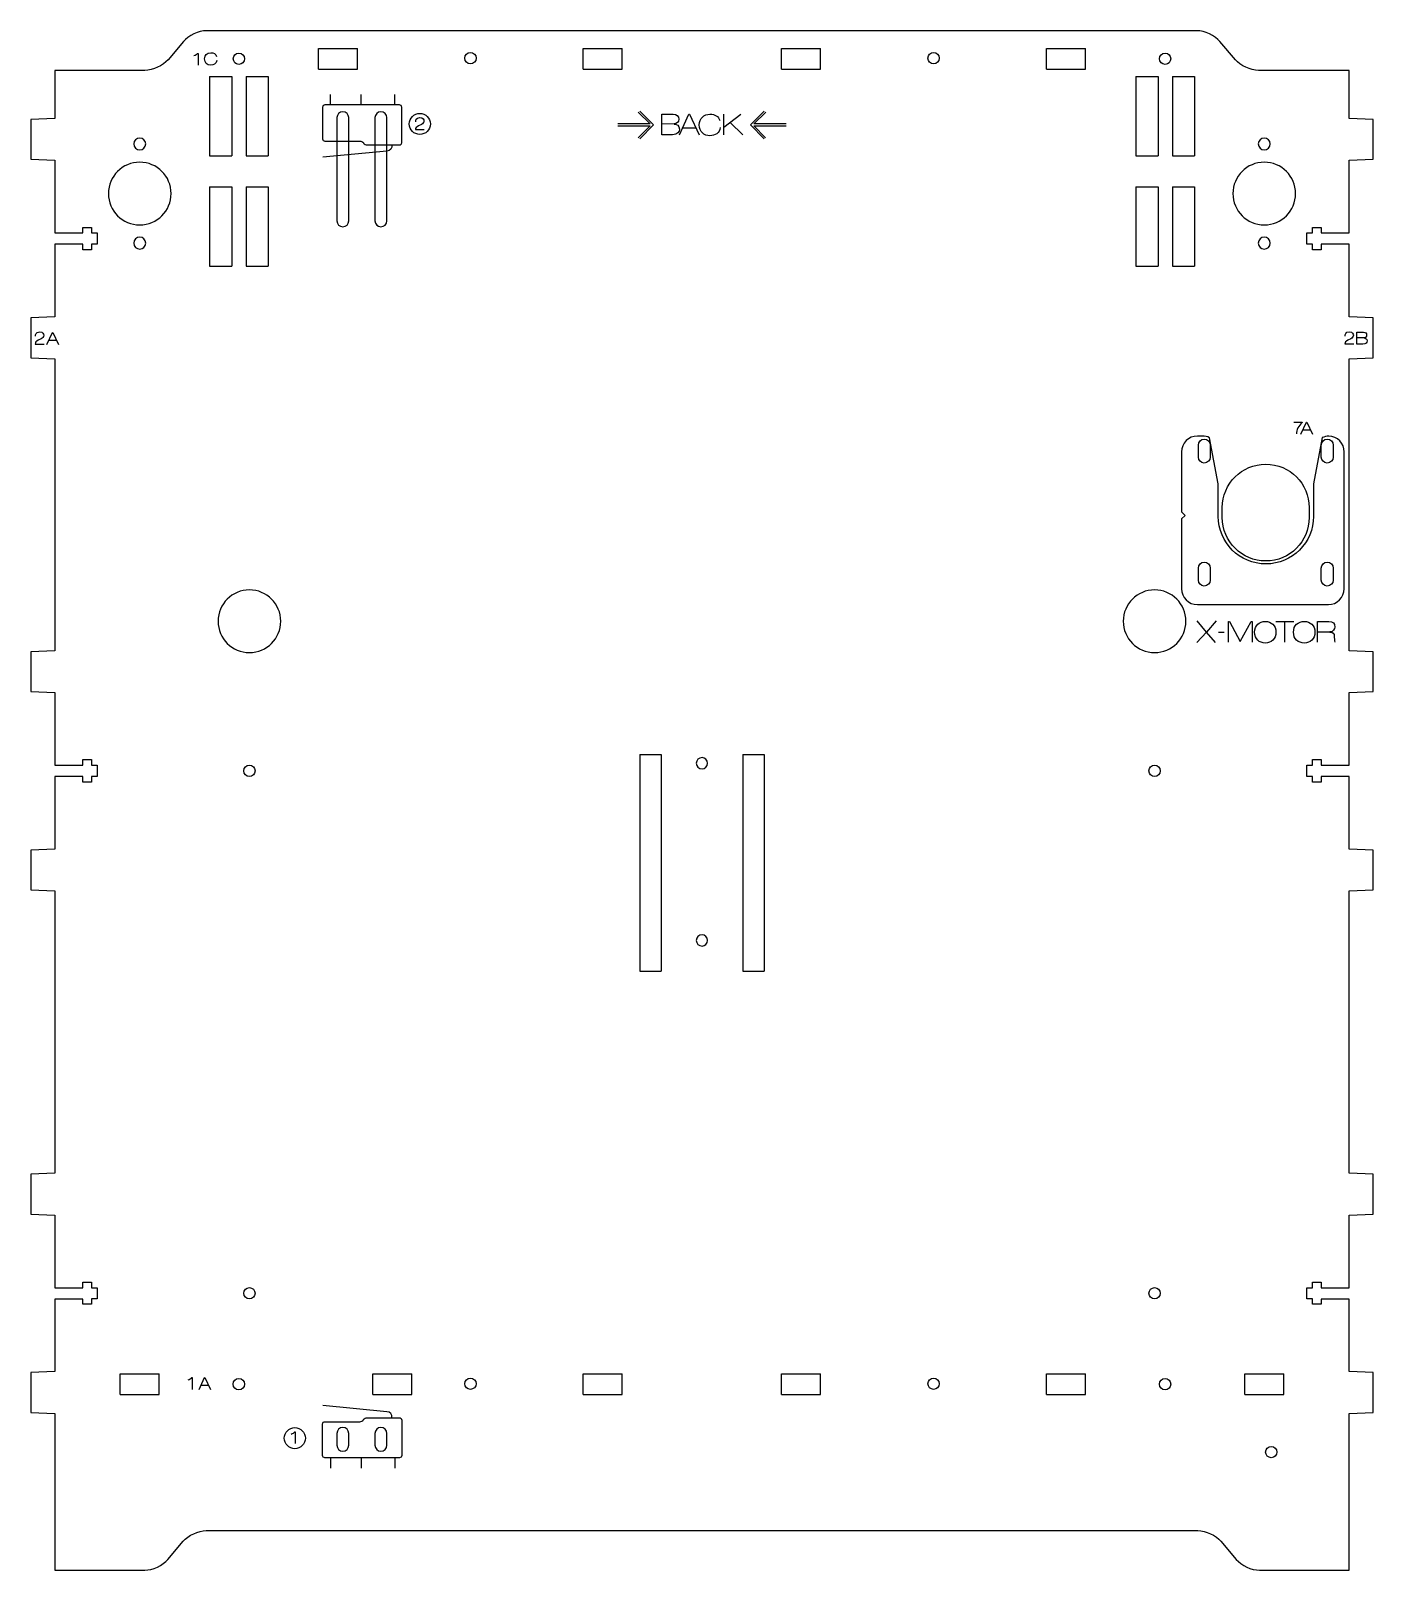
# Model space of a CAD drawing. Header units: millimetres. Extents: x -1134 to -106, y -482 to -94.
# Drawn here: x -794.8 to -456.3, y -481.7 to -93.7 of the extents above; entities that cross this region are included whole.
import ezdxf

# ---------------------------------------------------------------- set-up
doc = ezdxf.new("R2010")
doc.units = ezdxf.units.MM
doc.layers.add('CUTS', color=1, linetype='Continuous', true_color=0xff0000)
doc.layers.add('TEXT', color=5, linetype='Continuous', true_color=0x0000ff)

msp = doc.modelspace()

# ---------------------------------------------------------------- linework, layer by layer
at = {"layer": 'CUTS', "color": 1, "lineweight": 25, "true_color": 0xff0000}
for p, q in [((-722.25, -103.33), (-722.25, -98.13)), ((-722.25, -98.13), (-712.41, -98.13)), ((-712.41, -103.33), (-712.41, -98.13)), ((-655.5, -103.32), (-655.5, -98.12)), ((-655.5, -98.12), (-645.65, -98.12)), ((-645.65, -103.32), (-645.65, -98.12)), ((-605.5, -103.32), (-605.5, -98.12)), ((-605.5, -98.12), (-595.65, -98.12)), ((-595.65, -103.32), (-595.65, -98.12)), ((-538.71, -103.33), (-538.71, -98.13)), ((-538.71, -98.13), (-528.87, -98.13)), ((-528.87, -103.33), (-528.87, -98.13)), ((-722.25, -103.33), (-712.41, -103.33)), ((-655.5, -103.32), (-645.65, -103.32)), ((-605.5, -103.32), (-595.65, -103.32)), ((-538.71, -103.33), (-528.87, -103.33)), ((-749.7, -105.22), (-744.1, -105.22)), ((-749.7, -105.22), (-749.7, -125.22)), ((-744.1, -105.22), (-744.1, -125.22)), ((-740.5, -105.22), (-734.9, -105.22)), ((-740.5, -105.22), (-740.5, -125.22)), ((-734.9, -105.22), (-734.9, -125.22)), ((-516.16, -105.22), (-510.56, -105.22)), ((-516.16, -105.22), (-516.16, -125.22)), ((-510.56, -105.22), (-510.56, -125.22)), ((-506.96, -105.22), (-501.36, -105.22)), ((-506.96, -105.22), (-506.96, -125.22)), ((-501.36, -105.22), (-501.36, -125.22)), ((-749.7, -125.22), (-744.1, -125.22)), ((-740.5, -125.22), (-734.9, -125.22)), ((-516.16, -125.22), (-510.56, -125.22)), ((-506.96, -125.22), (-501.36, -125.22)), ((-749.7, -133.01), (-744.1, -133.01)), ((-749.7, -133.01), (-749.7, -153.01)), ((-744.1, -133.01), (-744.1, -153.01)), ((-740.5, -133.01), (-740.5, -153.01)), ((-740.5, -133.01), (-734.9, -133.01)), ((-734.9, -133.01), (-734.9, -153.01)), ((-516.16, -133.01), (-510.56, -133.01)), ((-516.16, -133.01), (-516.16, -153.01)), ((-510.56, -133.01), (-510.56, -153.01)), ((-506.96, -133.01), (-501.36, -133.01)), ((-506.96, -133.01), (-506.96, -153.01)), ((-501.36, -133.01), (-501.36, -153.01)), ((-749.7, -153.01), (-744.1, -153.01)), ((-740.5, -153.01), (-734.9, -153.01)), ((-516.16, -153.01), (-510.56, -153.01)), ((-506.96, -153.01), (-501.36, -153.01)), ((-641.26, -276.1), (-635.86, -276.1)), ((-641.26, -276.1), (-641.26, -330.69)), ((-635.86, -276.1), (-635.86, -330.69)), ((-615.26, -276.1), (-609.86, -276.1)), ((-615.26, -276.1), (-615.26, -330.69)), ((-609.86, -276.1), (-609.86, -330.69)), ((-641.26, -330.69), (-635.86, -330.69)), ((-615.26, -330.69), (-609.86, -330.69)), ((-772.26, -437.43), (-772.26, -432.23)), ((-772.26, -432.23), (-762.41, -432.23)), ((-762.41, -437.43), (-762.41, -432.23)), ((-708.54, -437.43), (-708.54, -432.23)), ((-708.54, -432.23), (-698.69, -432.23)), ((-698.69, -437.43), (-698.69, -432.23)), ((-655.5, -437.43), (-655.5, -432.23)), ((-655.5, -432.23), (-645.65, -432.23)), ((-645.65, -437.43), (-645.65, -432.23)), ((-605.5, -437.43), (-605.5, -432.23)), ((-605.5, -432.23), (-595.65, -432.23)), ((-595.65, -437.43), (-595.65, -432.23)), ((-538.72, -437.43), (-538.72, -432.23)), ((-538.72, -432.23), (-528.87, -432.23)), ((-528.87, -437.43), (-528.87, -432.23)), ((-488.72, -437.43), (-488.72, -432.23)), ((-488.72, -432.23), (-478.87, -432.23)), ((-478.87, -437.43), (-478.87, -432.23)), ((-772.26, -437.43), (-762.41, -437.43)), ((-708.54, -437.43), (-698.69, -437.43)), ((-655.5, -437.43), (-645.65, -437.43)), ((-605.5, -437.43), (-595.65, -437.43)), ((-538.72, -437.43), (-528.87, -437.43)), ((-488.72, -437.43), (-478.87, -437.43))]:
    msp.add_line(p, q, dxfattribs=at)
for points in [[(-756.33, -96.39), (-760.19, -100.98)], [(-500.77, -93.68), (-750.52, -93.68)], [(-491.09, -100.98), (-494.96, -96.39)], [(-766, -103.68), (-788.7, -103.68), (-788.7, -115.78), (-794.79, -116.03), (-794.79, -126.07), (-788.7, -126.32), (-788.7, -144.63), (-781.68, -144.63), (-781.68, -143.23), (-779.48, -143.23), (-779.48, -144.63), (-778.04, -144.63), (-778.04, -147.49), (-779.48, -147.49), (-779.48, -148.89), (-781.68, -148.89), (-781.68, -147.49), (-788.7, -147.49), (-788.7, -165.75), (-794.79, -166), (-794.79, -176.09), (-788.7, -176.34), (-788.7, -249.95), (-794.79, -250.2), (-794.79, -260.25), (-788.7, -260.5), (-788.7, -278.79), (-781.68, -278.79), (-781.68, -277.39), (-779.48, -277.39), (-779.48, -278.79), (-778.04, -278.79), (-778.04, -281.66), (-779.48, -281.66), (-779.48, -283.06), (-781.68, -283.06), (-781.68, -281.66), (-788.7, -281.66), (-788.7, -299.97), (-794.79, -300.22), (-794.79, -310.26), (-788.7, -310.51), (-788.7, -381.68), (-794.79, -381.93), (-794.79, -391.99), (-788.7, -392.24), (-788.7, -410.53), (-781.68, -410.53), (-781.68, -409.13), (-779.48, -409.13), (-779.48, -410.53), (-778.04, -410.53), (-778.04, -413.3), (-779.48, -413.3), (-779.48, -414.7), (-781.68, -414.7), (-781.68, -413.37), (-788.7, -413.37), (-788.7, -431.68), (-794.79, -431.93), (-794.79, -441.98), (-788.7, -442.23), (-788.7, -481.73), (-766.04, -481.73)], [(-462.42, -481.73), (-462.42, -442.23), (-456.33, -441.98), (-456.33, -431.93), (-462.42, -431.68), (-462.42, -413.37), (-469.44, -413.37), (-469.44, -414.7), (-471.64, -414.7), (-471.64, -413.3), (-473.08, -413.3), (-473.08, -410.53), (-471.64, -410.53), (-471.64, -409.13), (-469.44, -409.13), (-469.44, -410.53), (-462.42, -410.53), (-462.42, -392.24), (-456.33, -391.99), (-456.33, -381.93), (-462.42, -381.68), (-462.42, -310.51), (-456.33, -310.26), (-456.33, -300.22), (-462.42, -299.97), (-462.42, -281.66), (-469.44, -281.66), (-469.44, -283.06), (-471.64, -283.06), (-471.64, -281.66), (-473.08, -281.66), (-473.08, -278.79), (-471.64, -278.79), (-471.64, -277.39), (-469.44, -277.39), (-469.44, -278.79), (-462.42, -278.79), (-462.42, -260.5), (-456.33, -260.25), (-456.33, -250.2), (-462.42, -249.95), (-462.42, -176.34), (-456.33, -176.09), (-456.33, -166), (-462.42, -165.75), (-462.42, -147.49), (-469.44, -147.49), (-469.44, -148.89), (-471.64, -148.89), (-471.64, -147.49), (-473.08, -147.49), (-473.08, -144.63), (-471.64, -144.63), (-471.64, -143.23), (-469.44, -143.23), (-469.44, -144.63), (-462.42, -144.63), (-462.42, -126.32), (-456.33, -126.07), (-456.33, -116.03), (-462.42, -115.78), (-462.42, -103.68), (-485.28, -103.68)], [(-717.62, -115.58), (-717.62, -141.58)], [(-714.62, -141.58), (-714.62, -115.58), (-714.62, -115.58)], [(-708.02, -115.58), (-708.02, -141.58)], [(-705.02, -141.58), (-705.02, -115.58), (-705.02, -115.58)], [(-500.42, -201.14), (-500.42, -198.13)], [(-497.42, -198.13), (-497.42, -201.14), (-497.42, -201.14)], [(-469.42, -201.14), (-469.42, -198.13)], [(-466.42, -198.13), (-466.42, -201.14), (-466.42, -201.14)], [(-494.37, -216.38), (-494.37, -213.88)], [(-472.47, -213.88), (-472.47, -216.38), (-472.47, -216.38)], [(-500.42, -232.14), (-500.42, -229.13)], [(-497.42, -229.13), (-497.42, -232.14), (-497.42, -232.14)], [(-469.42, -232.14), (-469.42, -229.13)], [(-466.42, -229.13), (-466.42, -232.14), (-466.42, -232.14)], [(-717.62, -447.23), (-717.62, -450.23)], [(-714.62, -450.23), (-714.62, -447.23), (-714.62, -447.23)], [(-708.02, -447.23), (-708.02, -450.23)], [(-705.02, -450.23), (-705.02, -447.23), (-705.02, -447.23)], [(-750.55, -471.73), (-500.52, -471.73)], [(-760.23, -479.03), (-756.36, -474.43)], [(-494.71, -474.43), (-490.85, -479.03)], [(-485.03, -481.73), (-462.42, -481.73), (-462.42, -481.73)]]:
    msp.add_lwpolyline(points, dxfattribs=at)
for points in [[(-750.52, -93.68), (-752.46, -93.68), (-755.08, -94.9), (-756.33, -96.39)], [(-494.96, -96.39), (-496.21, -94.9), (-498.82, -93.68), (-500.77, -93.68)], [(-743.75, -100.73), (-743.75, -99.94), (-743.12, -99.3), (-742.33, -99.3)], [(-742.33, -102.15), (-743.12, -102.15), (-743.75, -101.51), (-743.75, -100.73)], [(-742.33, -99.3), (-741.54, -99.3), (-740.9, -99.94), (-740.9, -100.73)], [(-740.9, -100.73), (-740.9, -101.51), (-741.54, -102.15), (-742.33, -102.15)], [(-685.36, -100.58), (-685.36, -99.8), (-684.73, -99.16), (-683.94, -99.16)], [(-683.94, -102.01), (-684.73, -102.01), (-685.36, -101.37), (-685.36, -100.58)], [(-683.94, -99.16), (-683.15, -99.16), (-682.51, -99.8), (-682.51, -100.58)], [(-682.51, -100.58), (-682.51, -101.37), (-683.15, -102.01), (-683.94, -102.01)], [(-568.58, -100.58), (-568.58, -99.8), (-567.95, -99.16), (-567.16, -99.16)], [(-567.16, -102.01), (-567.94, -102.01), (-568.58, -101.37), (-568.58, -100.58)], [(-567.16, -99.16), (-566.37, -99.16), (-565.73, -99.8), (-565.73, -100.58)], [(-565.73, -100.58), (-565.73, -101.37), (-566.37, -102.01), (-567.16, -102.01)], [(-510.22, -100.72), (-510.22, -99.94), (-509.58, -99.3), (-508.79, -99.3)], [(-508.79, -102.15), (-509.58, -102.15), (-510.22, -101.51), (-510.22, -100.72)], [(-508.79, -99.3), (-508, -99.3), (-507.37, -99.94), (-507.37, -100.72)], [(-507.37, -100.72), (-507.37, -101.51), (-508, -102.15), (-508.79, -102.15)], [(-760.19, -100.98), (-761.44, -102.47), (-764.06, -103.68), (-766, -103.68)], [(-485.28, -103.68), (-487.23, -103.68), (-489.84, -102.47), (-491.09, -100.98)], [(-716.12, -114.08), (-716.94, -114.08), (-717.62, -114.75), (-717.62, -115.58)], [(-714.62, -115.58), (-714.62, -114.75), (-715.29, -114.08), (-716.12, -114.08)], [(-706.52, -114.08), (-707.34, -114.08), (-708.02, -114.75), (-708.02, -115.58)], [(-705.02, -115.58), (-705.02, -114.75), (-705.69, -114.08), (-706.52, -114.08)], [(-767.31, -120.71), (-768.14, -120.71), (-768.81, -121.38), (-768.81, -122.21)], [(-768.81, -122.21), (-768.81, -123.04), (-768.14, -123.71), (-767.31, -123.71)], [(-765.81, -122.21), (-765.81, -121.38), (-766.48, -120.71), (-767.31, -120.71)], [(-767.31, -123.71), (-766.48, -123.71), (-765.81, -123.04), (-765.81, -122.21)], [(-483.81, -120.71), (-484.64, -120.71), (-485.31, -121.38), (-485.31, -122.21)], [(-485.31, -122.21), (-485.31, -123.04), (-484.64, -123.71), (-483.81, -123.71)], [(-482.31, -122.21), (-482.31, -121.38), (-482.98, -120.71), (-483.81, -120.71)], [(-483.81, -123.71), (-482.98, -123.71), (-482.31, -123.04), (-482.31, -122.21)], [(-767.31, -126.81), (-771.67, -126.81), (-775.21, -130.34), (-775.21, -134.71)], [(-759.41, -134.71), (-759.41, -130.34), (-762.95, -126.81), (-767.31, -126.81)], [(-483.81, -126.81), (-488.17, -126.81), (-491.71, -130.34), (-491.71, -134.71)], [(-475.91, -134.71), (-475.91, -130.34), (-479.45, -126.81), (-483.81, -126.81)], [(-775.21, -134.71), (-775.21, -139.07), (-771.67, -142.61), (-767.31, -142.61)], [(-767.31, -142.61), (-762.95, -142.61), (-759.41, -139.07), (-759.41, -134.71)], [(-491.71, -134.71), (-491.71, -139.07), (-488.17, -142.61), (-483.81, -142.61)], [(-483.81, -142.61), (-479.45, -142.61), (-475.91, -139.07), (-475.91, -134.71)], [(-717.62, -141.58), (-717.62, -142.41), (-716.94, -143.08), (-716.12, -143.08)], [(-716.12, -143.08), (-715.29, -143.08), (-714.62, -142.41), (-714.62, -141.58)], [(-708.02, -141.58), (-708.02, -142.41), (-707.34, -143.08), (-706.52, -143.08)], [(-706.52, -143.08), (-705.69, -143.08), (-705.02, -142.41), (-705.02, -141.58)], [(-767.31, -145.71), (-768.14, -145.71), (-768.81, -146.38), (-768.81, -147.21)], [(-768.81, -147.21), (-768.81, -148.04), (-768.14, -148.71), (-767.31, -148.71)], [(-765.81, -147.21), (-765.81, -146.38), (-766.48, -145.71), (-767.31, -145.71)], [(-767.31, -148.71), (-766.48, -148.71), (-765.81, -148.04), (-765.81, -147.21)], [(-483.81, -145.71), (-484.64, -145.71), (-485.31, -146.38), (-485.31, -147.21)], [(-485.31, -147.21), (-485.31, -148.04), (-484.64, -148.71), (-483.81, -148.71)], [(-482.31, -147.21), (-482.31, -146.38), (-482.98, -145.71), (-483.81, -145.71)], [(-483.81, -148.71), (-482.98, -148.71), (-482.31, -148.04), (-482.31, -147.21)], [(-500.42, -198.13), (-500.42, -197.3), (-499.75, -196.63), (-498.92, -196.63)], [(-498.92, -196.63), (-498.09, -196.63), (-497.42, -197.3), (-497.42, -198.13)], [(-469.42, -198.13), (-469.42, -197.3), (-468.75, -196.63), (-467.92, -196.63)], [(-467.92, -196.63), (-467.09, -196.63), (-466.42, -197.3), (-466.42, -198.13)], [(-498.92, -202.64), (-499.75, -202.64), (-500.42, -201.97), (-500.42, -201.14)], [(-497.42, -201.14), (-497.42, -201.97), (-498.09, -202.64), (-498.92, -202.64)], [(-467.92, -202.64), (-468.75, -202.64), (-469.42, -201.97), (-469.42, -201.14)], [(-466.42, -201.14), (-466.42, -201.97), (-467.09, -202.64), (-467.92, -202.64)], [(-494.37, -213.88), (-494.37, -207.83), (-489.46, -202.93), (-483.42, -202.93)], [(-483.42, -202.93), (-477.37, -202.93), (-472.47, -207.83), (-472.47, -213.88)], [(-483.42, -227.33), (-489.46, -227.33), (-494.37, -222.43), (-494.37, -216.38)], [(-472.47, -216.38), (-472.47, -222.43), (-477.37, -227.33), (-483.42, -227.33)], [(-500.42, -229.13), (-500.42, -228.3), (-499.75, -227.63), (-498.92, -227.63)], [(-498.92, -227.63), (-498.09, -227.63), (-497.42, -228.3), (-497.42, -229.13)], [(-469.42, -229.13), (-469.42, -228.3), (-468.75, -227.63), (-467.92, -227.63)], [(-467.92, -227.63), (-467.09, -227.63), (-466.42, -228.3), (-466.42, -229.13)], [(-498.92, -233.64), (-499.75, -233.64), (-500.42, -232.96), (-500.42, -232.14)], [(-497.42, -232.14), (-497.42, -232.96), (-498.09, -233.64), (-498.92, -233.64)], [(-467.92, -233.64), (-468.75, -233.64), (-469.42, -232.96), (-469.42, -232.14)], [(-466.42, -232.14), (-466.42, -232.96), (-467.09, -233.64), (-467.92, -233.64)], [(-739.66, -234.62), (-744.03, -234.62), (-747.57, -238.15), (-747.57, -242.52)], [(-731.77, -242.52), (-731.77, -238.15), (-735.3, -234.62), (-739.66, -234.62)], [(-511.46, -234.62), (-515.82, -234.62), (-519.36, -238.15), (-519.36, -242.52)], [(-503.56, -242.52), (-503.56, -238.15), (-507.09, -234.62), (-511.46, -234.62)], [(-747.57, -242.52), (-747.57, -246.88), (-744.03, -250.42), (-739.66, -250.42)], [(-739.66, -250.42), (-735.3, -250.42), (-731.77, -246.88), (-731.77, -242.52)], [(-519.36, -242.52), (-519.36, -246.88), (-515.82, -250.42), (-511.46, -250.42)], [(-511.46, -250.42), (-507.09, -250.42), (-503.56, -246.88), (-503.56, -242.52)], [(-741.09, -280.22), (-741.09, -279.44), (-740.45, -278.8), (-739.66, -278.8)], [(-739.66, -278.8), (-738.88, -278.8), (-738.24, -279.44), (-738.24, -280.22)], [(-625.56, -276.9), (-626.35, -276.9), (-626.99, -277.54), (-626.99, -278.33)], [(-626.99, -278.33), (-626.99, -279.11), (-626.35, -279.75), (-625.56, -279.75)], [(-624.14, -278.33), (-624.14, -277.54), (-624.77, -276.9), (-625.56, -276.9)], [(-625.56, -279.75), (-624.77, -279.75), (-624.14, -279.11), (-624.14, -278.33)], [(-512.88, -280.22), (-512.88, -279.44), (-512.24, -278.8), (-511.46, -278.8)], [(-511.46, -278.8), (-510.67, -278.8), (-510.03, -279.44), (-510.03, -280.22)], [(-739.66, -281.65), (-740.45, -281.65), (-741.09, -281.01), (-741.09, -280.22)], [(-738.24, -280.22), (-738.24, -281.01), (-738.88, -281.65), (-739.66, -281.65)], [(-511.46, -281.65), (-512.24, -281.65), (-512.88, -281.01), (-512.88, -280.22)], [(-510.03, -280.22), (-510.03, -281.01), (-510.67, -281.65), (-511.46, -281.65)], [(-625.56, -321.54), (-626.35, -321.54), (-626.99, -322.18), (-626.99, -322.96)], [(-624.14, -322.96), (-624.14, -322.18), (-624.77, -321.54), (-625.56, -321.54)], [(-626.99, -322.96), (-626.99, -323.75), (-626.35, -324.39), (-625.56, -324.39)], [(-625.56, -324.39), (-624.77, -324.39), (-624.14, -323.75), (-624.14, -322.96)], [(-741.09, -411.92), (-741.09, -411.13), (-740.45, -410.49), (-739.66, -410.49)], [(-739.66, -410.49), (-738.88, -410.49), (-738.24, -411.13), (-738.24, -411.92)], [(-512.88, -411.92), (-512.88, -411.13), (-512.24, -410.49), (-511.46, -410.49)], [(-511.46, -410.49), (-510.67, -410.49), (-510.03, -411.13), (-510.03, -411.92)], [(-739.66, -413.34), (-740.45, -413.34), (-741.09, -412.7), (-741.09, -411.92)], [(-738.24, -411.92), (-738.24, -412.7), (-738.88, -413.34), (-739.66, -413.34)], [(-511.46, -413.34), (-512.24, -413.34), (-512.88, -412.7), (-512.88, -411.92)], [(-510.03, -411.92), (-510.03, -412.7), (-510.67, -413.34), (-511.46, -413.34)], [(-743.77, -434.83), (-743.77, -434.04), (-743.13, -433.4), (-742.34, -433.4)], [(-742.34, -433.4), (-741.55, -433.4), (-740.92, -434.04), (-740.92, -434.83)], [(-685.36, -434.73), (-685.36, -433.94), (-684.73, -433.31), (-683.94, -433.31)], [(-683.94, -433.31), (-683.15, -433.31), (-682.51, -433.94), (-682.51, -434.73)], [(-568.58, -434.73), (-568.58, -433.94), (-567.95, -433.31), (-567.16, -433.31)], [(-567.16, -433.31), (-566.37, -433.31), (-565.73, -433.94), (-565.73, -434.73)], [(-510.22, -434.83), (-510.22, -434.04), (-509.58, -433.4), (-508.8, -433.4)], [(-508.8, -433.4), (-508.01, -433.4), (-507.37, -434.04), (-507.37, -434.83)], [(-742.34, -436.25), (-743.13, -436.25), (-743.77, -435.61), (-743.77, -434.83)], [(-740.92, -434.83), (-740.92, -435.61), (-741.55, -436.25), (-742.34, -436.25)], [(-683.94, -436.15), (-684.73, -436.15), (-685.36, -435.52), (-685.36, -434.73)], [(-682.51, -434.73), (-682.51, -435.52), (-683.15, -436.15), (-683.94, -436.15)], [(-567.16, -436.15), (-567.94, -436.15), (-568.58, -435.52), (-568.58, -434.73)], [(-565.73, -434.73), (-565.73, -435.52), (-566.37, -436.15), (-567.16, -436.15)], [(-508.8, -436.25), (-509.58, -436.25), (-510.22, -435.62), (-510.22, -434.83)], [(-507.37, -434.83), (-507.37, -435.62), (-508.01, -436.25), (-508.8, -436.25)], [(-716.12, -445.73), (-716.94, -445.73), (-717.62, -446.4), (-717.62, -447.23)], [(-714.62, -447.23), (-714.62, -446.4), (-715.29, -445.73), (-716.12, -445.73)], [(-706.52, -445.73), (-707.34, -445.73), (-708.02, -446.4), (-708.02, -447.23)], [(-705.02, -447.23), (-705.02, -446.4), (-705.69, -445.73), (-706.52, -445.73)], [(-717.62, -450.23), (-717.62, -451.06), (-716.94, -451.73), (-716.12, -451.73)], [(-716.12, -451.73), (-715.29, -451.73), (-714.62, -451.06), (-714.62, -450.23)], [(-708.02, -450.23), (-708.02, -451.06), (-707.34, -451.73), (-706.52, -451.73)], [(-706.52, -451.73), (-705.69, -451.73), (-705.02, -451.06), (-705.02, -450.23)], [(-483.47, -451.96), (-483.47, -451.17), (-482.83, -450.53), (-482.04, -450.53)], [(-482.04, -453.38), (-482.83, -453.38), (-483.47, -452.74), (-483.47, -451.96)], [(-482.04, -450.53), (-481.26, -450.53), (-480.62, -451.17), (-480.62, -451.96)], [(-480.62, -451.96), (-480.62, -452.74), (-481.26, -453.38), (-482.04, -453.38)], [(-756.36, -474.43), (-755.11, -472.95), (-752.5, -471.73), (-750.55, -471.73)], [(-500.52, -471.73), (-498.58, -471.73), (-495.96, -472.95), (-494.71, -474.43)], [(-766.04, -481.73), (-764.09, -481.73), (-761.48, -480.52), (-760.23, -479.03)], [(-490.85, -479.03), (-489.59, -480.52), (-486.98, -481.73), (-485.03, -481.73)]]:
    msp.add_open_spline(points, degree=3, dxfattribs=at)
at = {"layer": 'TEXT', "color": 5, "lineweight": 25, "true_color": 0x0000ff}
for points in [[(-752.74, -99.38), (-752.63, -99.38), (-752.63, -102.36)], [(-701.84, -112.38), (-720.64, -112.38)], [(-719.2, -112.38), (-719.2, -109.77)], [(-711.53, -112.38), (-711.53, -109.77)], [(-702.98, -112.38), (-702.98, -109.77)], [(-721.21, -112.95), (-721.21, -120.91), (-721.21, -120.91)], [(-701.28, -121.89), (-701.28, -112.95)], [(-641.63, -114.18), (-638.64, -117.17), (-646.82, -117.17)], [(-641.26, -113.94), (-637.78, -117.42), (-641.26, -120.9)], [(-635.66, -114.7), (-632.83, -114.7)], [(-633.02, -119.91), (-635.66, -119.91), (-635.66, -114.7), (-635.66, -114.7)], [(-631.26, -119.91), (-628.87, -114.7), (-628.68, -114.7), (-626.29, -119.91)], [(-620.04, -117.97), (-615.76, -114.7)], [(-620.04, -119.91), (-620.04, -114.7)], [(-609.88, -120.9), (-613.36, -117.42), (-609.88, -113.94)], [(-604.33, -117.17), (-612.5, -117.17), (-609.5, -114.17)], [(-697.81, -118.59), (-695.59, -118.59)], [(-696.31, -117.28), (-697.04, -117.66)], [(-646.82, -117.67), (-638.64, -117.67), (-641.64, -120.67)], [(-632.58, -117.18), (-635.66, -117.17)], [(-632.58, -117.17), (-632.58, -117.19)], [(-627.08, -118.19), (-630.48, -118.19)], [(-618.46, -116.76), (-615.27, -119.91)], [(-609.51, -120.66), (-612.5, -117.67), (-604.33, -117.67)], [(-705.02, -123.99), (-721.2, -125.52)], [(-720.64, -121.48), (-711.82, -121.48)], [(-710.94, -121.94), (-710.9, -121.99)], [(-710.02, -122.46), (-701.84, -122.46)], [(-790.72, -172.74), (-789.33, -169.71), (-789.22, -169.71), (-787.84, -172.74)], [(-460.44, -169.67), (-458.8, -169.67)], [(-458.91, -172.69), (-460.44, -172.69), (-460.44, -169.67), (-460.44, -169.67)], [(-793.67, -172.64), (-791.45, -172.64)], [(-792.17, -171.33), (-792.9, -171.7)], [(-788.29, -171.74), (-790.27, -171.74)], [(-463.47, -172.61), (-461.25, -172.61)], [(-461.97, -171.3), (-462.7, -171.67)], [(-458.65, -171.11), (-460.44, -171.11)], [(-458.65, -171.11), (-458.65, -171.11)], [(-476.34, -192.31), (-474.23, -192.31), (-474.23, -192.42)], [(-474.55, -195.34), (-473.16, -192.32), (-473.05, -192.32), (-471.66, -195.34)], [(-499.38, -195.83), (-500.64, -195.83)], [(-495.39, -216.08), (-495.39, -207.86), (-497.62, -196.25)], [(-472.12, -194.34), (-474.1, -194.34)], [(-469.16, -196.24), (-471.39, -207.87), (-471.39, -216.08)], [(-504.64, -199.83), (-504.64, -214.97), (-503.76, -215.85), (-504.64, -216.73), (-504.64, -234.33), (-504.64, -234.33)], [(-463.64, -234.33), (-463.64, -199.83)], [(-500.64, -238.33), (-467.64, -238.33)], [(-500.82, -247.89), (-498.39, -245.24), (-500.73, -242.45)], [(-495.96, -242.45), (-498.39, -245.24)], [(-492.84, -247.78), (-492.84, -242.56), (-492.6, -242.56), (-489.86, -247.63), (-489.85, -247.63), (-487.13, -242.56), (-486.88, -242.56), (-486.88, -247.78)], [(-480.84, -242.56), (-476.34, -242.56)], [(-478.58, -247.78), (-478.58, -242.56)], [(-470.35, -247.78), (-470.35, -242.56), (-467.48, -242.56)], [(-496.07, -247.89), (-498.39, -245.24)], [(-495.3, -245.29), (-493.9, -245.29)], [(-467.29, -245.24), (-470.35, -245.25)], [(-467.29, -245.23), (-467.29, -245.24)], [(-754.21, -433.17), (-754.1, -433.17), (-754.1, -436.15)], [(-752.38, -436.18), (-750.99, -433.15), (-750.88, -433.15), (-749.49, -436.18)], [(-749.95, -435.18), (-751.93, -435.18)], [(-705.02, -441.78), (-721.2, -440.25)], [(-721.21, -452.82), (-721.21, -444.85), (-721.21, -444.85)], [(-720.64, -444.29), (-711.82, -444.29)], [(-710.94, -443.82), (-710.9, -443.77)], [(-710.02, -443.31), (-701.84, -443.31)], [(-701.28, -443.87), (-701.28, -452.82)], [(-728.23, -446.86), (-728.12, -446.86), (-728.12, -449.83)], [(-701.84, -453.39), (-720.64, -453.39)], [(-719.2, -453.38), (-719.2, -455.99)], [(-711.53, -453.38), (-711.53, -455.99)], [(-702.98, -453.38), (-702.98, -455.99)]]:
    msp.add_lwpolyline(points, dxfattribs=at)
for points in [[(-753.68, -99.95), (-753.22, -99.83), (-752.92, -99.59), (-752.74, -99.38)], [(-750.99, -100.78), (-750.99, -99.78), (-750.29, -99.21), (-749.43, -99.21)], [(-749.43, -102.36), (-750.29, -102.36), (-750.99, -101.78), (-750.99, -100.78)], [(-749.43, -99.21), (-748.71, -99.21), (-748.14, -99.5), (-747.98, -100.15)], [(-747.91, -101.15), (-748, -101.96), (-748.73, -102.36), (-749.43, -102.36)], [(-720.64, -112.38), (-720.95, -112.38), (-721.21, -112.63), (-721.21, -112.95)], [(-701.28, -112.95), (-701.28, -112.63), (-701.53, -112.38), (-701.84, -112.38)], [(-699.36, -117.17), (-699.36, -115.7), (-698.17, -114.51), (-696.7, -114.51)], [(-697.75, -116.6), (-697.75, -116.28), (-697.74, -115.55), (-696.69, -115.55)], [(-696.7, -114.51), (-695.23, -114.51), (-694.05, -115.7), (-694.05, -117.17)], [(-696.69, -115.55), (-695.85, -115.55), (-695.68, -116.1), (-695.68, -116.38)], [(-695.68, -116.38), (-695.68, -116.82), (-695.94, -117.07), (-696.31, -117.28)], [(-632.83, -114.7), (-632, -114.7), (-631.42, -115.14), (-631.42, -115.99)], [(-631.42, -115.99), (-631.42, -116.6), (-631.96, -117.19), (-632.58, -117.17)], [(-626.26, -117.42), (-626.26, -115.7), (-625.05, -114.7), (-623.56, -114.7)], [(-623.56, -114.7), (-622.32, -114.7), (-621.35, -115.2), (-621.07, -116.33)], [(-696.7, -119.82), (-698.17, -119.82), (-699.36, -118.64), (-699.36, -117.17)], [(-697.04, -117.66), (-697.58, -117.97), (-697.8, -118.15), (-697.81, -118.59)], [(-694.05, -117.17), (-694.05, -118.64), (-695.23, -119.82), (-696.7, -119.82)], [(-631.26, -118.49), (-631.26, -119.1), (-631.65, -119.91), (-633.02, -119.91)], [(-632.58, -117.19), (-631.9, -117.22), (-631.26, -117.58), (-631.26, -118.49)], [(-623.56, -120.14), (-625.05, -120.14), (-626.26, -119.14), (-626.26, -117.42)], [(-620.95, -118.05), (-621.1, -119.44), (-622.35, -120.14), (-623.56, -120.14)], [(-721.21, -120.91), (-721.21, -121.22), (-720.95, -121.48), (-720.64, -121.48)], [(-711.82, -121.48), (-711.51, -121.48), (-711.11, -121.69), (-710.94, -121.94)], [(-710.9, -121.99), (-710.73, -122.25), (-710.33, -122.46), (-710.02, -122.46)], [(-703.72, -122.5), (-703.65, -123.29), (-704.23, -123.91), (-705.02, -123.99)], [(-701.84, -122.46), (-701.53, -122.46), (-701.28, -122.2), (-701.28, -121.89)], [(-793.61, -170.65), (-793.61, -170.33), (-793.6, -169.59), (-792.55, -169.59)], [(-792.55, -169.59), (-791.71, -169.59), (-791.54, -170.14), (-791.54, -170.43)], [(-791.54, -170.43), (-791.54, -170.86), (-791.81, -171.11), (-792.17, -171.33)], [(-463.41, -170.62), (-463.41, -170.3), (-463.4, -169.56), (-462.35, -169.56)], [(-462.35, -169.56), (-461.51, -169.56), (-461.34, -170.11), (-461.34, -170.4)], [(-461.34, -170.4), (-461.34, -170.83), (-461.6, -171.08), (-461.97, -171.3)], [(-458.8, -169.67), (-458.32, -169.67), (-457.99, -169.93), (-457.99, -170.42)], [(-457.99, -170.42), (-457.99, -170.78), (-458.3, -171.11), (-458.65, -171.11)], [(-792.9, -171.7), (-793.44, -172.02), (-793.66, -172.19), (-793.67, -172.64)], [(-462.7, -171.67), (-463.24, -171.99), (-463.46, -172.16), (-463.47, -172.61)], [(-457.89, -171.87), (-457.89, -172.22), (-458.12, -172.69), (-458.91, -172.69)], [(-458.65, -171.11), (-458.26, -171.13), (-457.89, -171.34), (-457.89, -171.87)], [(-474.23, -192.42), (-475.21, -193.27), (-475.66, -194.26), (-475.71, -195.29)], [(-500.64, -195.83), (-502.85, -195.83), (-504.64, -197.62), (-504.64, -199.83)], [(-497.62, -196.25), (-498.15, -195.98), (-498.75, -195.83), (-499.38, -195.83)], [(-467.51, -195.84), (-468.1, -195.86), (-468.66, -196), (-469.16, -196.24)], [(-463.64, -199.83), (-463.64, -197.67), (-465.36, -195.91), (-467.51, -195.84)], [(-483.39, -228.08), (-490.02, -228.08), (-495.39, -222.71), (-495.39, -216.08)], [(-471.39, -216.08), (-471.39, -222.71), (-476.76, -228.08), (-483.39, -228.08)], [(-504.64, -234.33), (-504.64, -236.54), (-502.85, -238.33), (-500.64, -238.33)], [(-467.64, -238.33), (-465.43, -238.33), (-463.64, -236.54), (-463.64, -234.33)], [(-486.24, -245.29), (-486.24, -243.56), (-485.03, -242.56), (-483.54, -242.56)], [(-483.54, -242.56), (-482.05, -242.56), (-480.84, -243.56), (-480.84, -245.29)], [(-476.43, -245.29), (-476.43, -243.56), (-475.22, -242.56), (-473.73, -242.56)], [(-473.73, -242.56), (-472.24, -242.56), (-471.03, -243.56), (-471.03, -245.29)], [(-467.48, -242.56), (-466.44, -242.56), (-466.04, -243.06), (-466.04, -243.99)], [(-466.04, -243.99), (-466.04, -244.48), (-466.38, -245.18), (-467.29, -245.23)], [(-483.54, -248.01), (-485.03, -248.01), (-486.24, -247.01), (-486.24, -245.29)], [(-480.84, -245.29), (-480.84, -247.01), (-482.05, -248.01), (-483.54, -248.01)], [(-473.73, -248.01), (-475.22, -248.01), (-476.43, -247.01), (-476.43, -245.29)], [(-471.03, -245.29), (-471.03, -247.01), (-472.24, -248.01), (-473.73, -248.01)], [(-467.29, -245.24), (-466.49, -245.25), (-466.14, -245.62), (-466.14, -246.34)], [(-466.14, -246.34), (-466.14, -246.53), (-466.12, -247.56), (-466.02, -247.78)], [(-755.15, -433.74), (-754.69, -433.62), (-754.39, -433.38), (-754.21, -433.17)], [(-703.72, -443.27), (-703.65, -442.48), (-704.23, -441.85), (-705.02, -441.78)], [(-730.88, -448.44), (-730.88, -446.98), (-729.69, -445.79), (-728.22, -445.79)], [(-728.22, -445.79), (-726.76, -445.79), (-725.57, -446.98), (-725.57, -448.44)], [(-721.21, -444.85), (-721.21, -444.54), (-720.95, -444.29), (-720.64, -444.29)], [(-711.82, -444.29), (-711.51, -444.29), (-711.11, -444.08), (-710.94, -443.82)], [(-710.9, -443.77), (-710.73, -443.51), (-710.33, -443.31), (-710.02, -443.31)], [(-701.84, -443.31), (-701.53, -443.31), (-701.28, -443.56), (-701.28, -443.87)], [(-728.22, -451.1), (-729.69, -451.1), (-730.88, -449.91), (-730.88, -448.44)], [(-729.17, -447.42), (-728.71, -447.3), (-728.41, -447.06), (-728.23, -446.86)], [(-725.57, -448.44), (-725.57, -449.91), (-726.76, -451.1), (-728.22, -451.1)], [(-720.64, -453.39), (-720.95, -453.39), (-721.21, -453.13), (-721.21, -452.82)], [(-701.28, -452.82), (-701.28, -453.13), (-701.53, -453.39), (-701.84, -453.39)]]:
    msp.add_open_spline(points, degree=3, dxfattribs=at)

doc.saveas('drawing.dxf')
